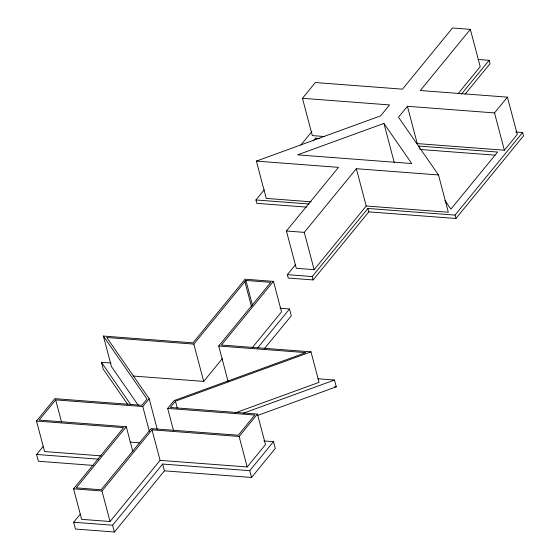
<?xml version="1.0" encoding="UTF-8"?>
<svg xmlns="http://www.w3.org/2000/svg" width="560" height="560" viewBox="0 0 560 560"><rect width="100%" height="100%" fill="white"/><g stroke="black" fill="none" stroke-linecap="round" stroke-linejoin="round"><path stroke-width="0.84" d="M101.185 455.868L44.569 451.556L36.505 421.043L54.817 398.657L141.925 405.286L147.028 399.042L103.383 336.056L192.983 342.867L245.063 279.209L273.469 281.372L281.526 311.885L252.168 347.781M228.144 381.64L218.729 346.003L270.802 282.338L245.917 280.448L193.837 344.106L106.729 337.484L149.163 398.72L142.779 406.518L55.671 399.896L39.165 420.07L126.273 426.699L132.846 451.563M324.506 136.535L312.312 135.604L302.456 98.308L315.357 82.537L402.465 89.166L452.501 28L470.351 29.358L480.207 66.654L458.213 93.541M93.254 465.423L38.374 461.244L36.582 454.461L43.204 446.369M306.481 207.123L256.83 203.343L255.934 199.955L264.236 189.798M300.79 145.117L311.864 131.579M313.285 140.875L315.483 138.187L319.802 138.516M235.256 412.874L319.046 382.361L310.982 351.848L175.434 401.205L170.331 407.442L257.439 414.071L239.127 436.457L152.019 429.828L160.083 460.348L110.047 521.507L81.641 519.351L73.577 488.831L123.613 427.665L36.505 421.043M126.273 426.699L76.237 487.865L101.122 489.755L151.158 428.589L238.266 435.218L254.779 415.037L167.671 408.415L173.362 429.961M366.212 206.003L448.343 212.247L438.494 174.951L356.356 168.707L366.212 206.003L314.132 269.661L296.282 268.303L286.426 231.007L338.506 167.349L256.375 161.098L266.231 198.394L311.185 201.817M314.132 269.661L304.283 232.365L356.356 168.707M470.351 29.358L420.315 90.524L507.423 97.146L494.522 112.917L407.414 106.288L398.482 117.215L438.494 174.951M263.9 440.951L273.483 441.679L249.76 470.68L162.652 464.051L164.444 470.834L114.408 532L75.446 529.039L73.654 522.256L80.255 514.192M167.671 408.415L174.048 400.61L305.837 352.625L218.729 346.003M110.047 521.507L101.983 490.994L152.019 429.828M273.469 281.372L221.389 345.03L310.982 351.848M515.634 131.978L522.599 132.51L455.035 215.103L367.927 208.474L368.823 211.862L313.138 279.937L288.246 278.04L287.35 274.652L295.624 264.544M133.133 376.04L203.693 381.402L222.362 358.589M313.138 279.937L312.242 276.549L367.927 208.474M461.482 94.108L489.139 60.305L477.981 59.458M465.143 94.122L490.035 63.7L489.139 60.305M114.408 532L112.616 525.217L162.652 464.051M257.376 348.257L289.513 308.98L279.986 308.252M264.712 348.271L291.305 315.763L289.513 308.98M407.414 106.288L417.27 143.591L504.378 150.213L517.279 134.449L507.423 97.146M160.083 460.348L247.191 466.97L265.503 444.584L257.439 414.071M368.823 211.862L455.931 218.491L523.495 135.898L522.599 132.51M164.444 470.834L251.552 477.463L275.275 448.462L273.483 441.679M256.375 161.098L380.632 115.857L389.564 104.93L302.456 98.308M383.929 123.41L297.563 154.861L411.74 163.548L383.929 123.41L394.24 162.442M243.439 413.175L334.488 380.023L336.28 386.806L257.53 415.478M419.881 149.45L495.04 155.169M255.934 199.955L309.064 203.994M286.426 231.007L304.283 232.365M287.35 274.652L312.242 276.549M127.596 404.271L103.208 369.075L101.416 362.292L110.95 363.02M318.024 378.77L334.488 380.023M334.551 386.673L336.28 386.806M129.99 442.092L139.566 442.82M36.582 454.461L98.434 459.172M73.577 488.831L101.983 490.994M73.654 522.256L112.616 525.217M444.927 200.515L450.898 209.132L497.602 152.04L418.985 146.062L419.524 148.099M138.229 405.223L111.447 366.569L103.383 336.056M101.416 362.292L130.781 404.67M494.522 112.917L504.378 150.213M455.035 215.103L455.931 218.491M315.483 138.187L315.84 139.545M245.917 280.448L252.483 305.312M244.895 281.694L251.468 306.558M249.76 470.68L251.552 477.463M239.127 436.457L247.191 466.97M193.837 344.106L203.693 381.402M175.434 401.205L177.401 408.625M149.163 398.72L157.269 429.387M142.779 406.518L149.352 431.382M55.671 399.896L61.586 422.275"/></g></svg>
